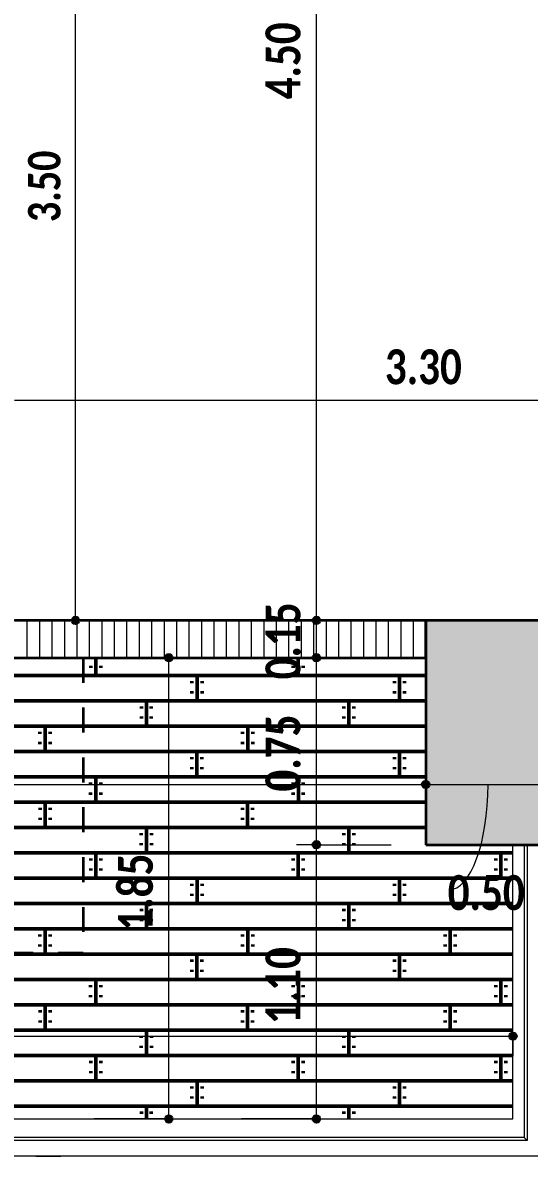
# Model space of a CAD drawing. Header units: metres. Extents: x -144 to 1000, y -717 to 29.
# Drawn here: x 893.257 to 895.291, y -569.376 to -564.828 of the extents above; entities that cross this region are included whole.
import ezdxf

# ---------------------------------------------------------------- set-up
doc = ezdxf.new("R2010")
doc.units = ezdxf.units.M
doc.linetypes.add('Basculante', pattern=[0.11625, 0.075, -0.04125])
doc.layers.get('0').update_dxf_attribs({"color": 1})
for name, color, linetype, lineweight in [('A-ANNO-DIMS', 1, 'Continuous', 9), ('A-DETL', 1, 'Continuous', 9), ('A-FLOR-HRAL', 1, 'Continuous', 9), ('A-FLOR-PATT', 8, 'Continuous', 50), ('A-WALL', 4, 'Continuous', 9), ('S-COLS', 7, 'Continuous', 9)]:
    doc.layers.add(name, color=color, linetype=linetype, lineweight=lineweight)
doc.layers.add('A-WALL-PATT', color=7, linetype='Continuous', lineweight=35, true_color=0x9c9c9c)
doc.styles.add('Calibri_B_4', font='calibrib.ttf', dxfattribs={"height": 0.1125})
doc.styles.add('Calibri_B_5', font='calibrib.ttf', dxfattribs={"height": 0.66})

# ---------------------------------------------------------------- blocks, each defined once
blk = doc.blocks.new('J')
at = {"layer": 'A-ANNO-DIMS', "lineweight": 25}
h = blk.add_hatch(color=256, dxfattribs=at)
edge = h.paths.add_edge_path()
edge.add_arc((886.7641, -508.3754), 0.015, 0, 360)
h = blk.add_hatch(color=256, dxfattribs=at)
edge = h.paths.add_edge_path()
edge.add_arc((887.7309, -508.3754), 0.015, 0, 360)
h = blk.add_hatch(color=256, dxfattribs=at)
edge = h.paths.add_edge_path()
edge.add_arc((887.7309, -508.3754), 0.015, 0, 360)
h = blk.add_hatch(color=256, dxfattribs=at)
edge = h.paths.add_edge_path()
edge.add_arc((887.1387, -508.5254), 0.015, 0, 360)
h = blk.add_hatch(color=256, dxfattribs=at)
edge = h.paths.add_edge_path()
edge.add_arc((887.7309, -508.5254), 0.015, 0, 360)
h = blk.add_hatch(color=256, dxfattribs=at)
edge = h.paths.add_edge_path()
edge.add_arc((887.7309, -508.5254), 0.015, 0, 360)
h = blk.add_hatch(color=256, dxfattribs=at)
edge = h.paths.add_edge_path()
edge.add_arc((888.1698, -509.0336), 0.015, 0, 360)
h = blk.add_hatch(color=256, dxfattribs=at)
edge = h.paths.add_edge_path()
edge.add_arc((888.1698, -509.0336), 0.015, 0, 360)
h = blk.add_hatch(color=256, dxfattribs=at)
edge = h.paths.add_edge_path()
edge.add_arc((887.7309, -509.2755), 0.015, 0, 360)
h = blk.add_hatch(color=256, dxfattribs=at)
edge = h.paths.add_edge_path()
edge.add_arc((887.7309, -509.2755), 0.015, 0, 360)
h = blk.add_hatch(color=256, dxfattribs=at)
edge = h.paths.add_edge_path()
edge.add_arc((888.5198, -510.0434), 0.015, 0, 360)
h = blk.add_hatch(color=256, dxfattribs=at)
edge = h.paths.add_edge_path()
edge.add_arc((887.1387, -510.3754), 0.015, 0, 360)
h = blk.add_hatch(color=256, dxfattribs=at)
edge = h.paths.add_edge_path()
edge.add_arc((887.7309, -510.3754), 0.015, 0, 360)
at = {"layer": 'S-COLS', "true_color": 0x5c5c5c}
h = blk.add_hatch(color=251, dxfattribs=at)
h.paths.add_polyline_path([(870.37, -509.2755), (870.87, -509.2755), (870.87, -508.3755), (870.37, -508.3755), (870.37, -509.0244)])
h.paths.add_polyline_path([(888.6298, -509.2755), (888.6698, -509.2755), (888.6698, -508.3755), (888.1698, -508.3755), (888.1698, -509.2755), (888.5948, -509.2755)])
h.paths.add_polyline_path([(878.57, -509.2754), (878.57, -508.3754), (878.07, -508.3754), (878.07, -509.2754)])
h.paths.add_polyline_path([(884.87, -501.5754), (884.8701, -501.5754), (884.8698, -498.4254), (884.3701, -498.4255), (884.3701, -501.5754), (884.72, -501.5754)])
h.paths.add_polyline_path([(876.2698, -501.5754), (876.27, -501.5752), (876.2696, -501.0755), (874.5698, -501.0755), (874.5698, -498.9255), (876.2701, -498.9255), (876.2696, -498.4255), (874.2698, -498.4256), (874.2699, -501.5754), (876.2696, -501.5754)])
h.paths.add_polyline_path([(878.57, -501.5754), (878.57, -500.6754), (878.07, -500.6754), (878.07, -501.5754)])
h.paths.add_polyline_path([(870.3699, -501.5754), (870.8699, -501.5754), (870.8699, -500.8755), (870.3699, -500.8755), (870.3699, -501.5004)])
h.paths.add_polyline_path([(888.6701, -501.5754), (888.6701, -500.8755), (888.2701, -500.8755), (888.2701, -501.5754)])
h.paths.add_polyline_path([(878.5701, -499.3255), (878.5701, -498.4255), (878.0701, -498.4255), (878.0701, -499.3255)])
h.paths.add_polyline_path([(870.8698, -499.1255), (870.8698, -498.4244), (870.3698, -498.4255), (870.3698, -499.1255), (870.7279, -499.1255)])
h.paths.add_polyline_path([(888.5707, -499.1255), (888.6701, -499.1255), (888.6701, -498.4244), (888.2701, -498.4255), (888.2701, -499.1255), (888.5457, -499.1255)])
h.paths.add_polyline_path([(888.605, -490.4255), (888.67, -490.4255), (888.67, -489.5255), (888.17, -489.5255), (888.17, -490.4255), (888.5364, -490.4255)])
h.paths.add_polyline_path([(878.42, -490.4255), (878.57, -490.4255), (878.57, -489.5255), (878.07, -489.5255), (878.07, -490.4255), (878.27, -490.4255)])
h.paths.add_polyline_path([(870.57, -489.8255), (871.47, -489.8255), (871.47, -489.3255), (870.57, -489.3255), (870.57, -489.7155)])
at = {"layer": 'A-ANNO-DIMS'}
for p, q in [((887.7309, -508.3754), (887.7309, -503.8753)), ((886.7641, -508.3754), (886.7641, -504.8753)), ((886.52, -507.4921), (889.82, -507.4921)), ((886.7641, -508.3754), (886.4641, -508.3754)), ((886.7641, -508.3754), (886.8441, -508.3754)), ((887.7309, -508.3754), (887.4309, -508.3754)), ((887.7309, -508.3754), (887.4309, -508.3754)), ((887.7309, -508.5254), (887.7309, -508.3754)), ((887.7309, -508.3754), (887.8109, -508.3754)), ((887.7309, -508.3754), (887.8109, -508.3754)), ((887.1387, -508.5254), (886.8387, -508.5254)), ((887.1387, -510.3754), (887.1387, -508.5254)), ((887.1387, -508.5254), (887.2187, -508.5254)), ((887.7309, -508.5254), (887.4309, -508.5254)), ((887.7309, -508.5254), (887.4309, -508.5254)), ((887.7309, -509.2755), (887.7309, -508.5254)), ((887.7309, -508.5254), (887.8109, -508.5254)), ((887.7309, -508.5254), (887.8109, -508.5254)), ((888.1698, -509.0336), (888.1698, -508.7336)), ((888.1698, -509.0336), (888.1698, -508.7336)), ((883.02, -509.0336), (888.1698, -509.0336)), ((888.1698, -509.0336), (888.1698, -509.1136)), ((888.1698, -509.0336), (888.6698, -509.0336)), ((888.1698, -509.0336), (888.1698, -509.1136)), ((887.7309, -509.2755), (887.6509, -509.2755)), ((887.7309, -509.2755), (887.6509, -509.2755)), ((887.7309, -510.3754), (887.7309, -509.2755)), ((887.7309, -509.2755), (888.0309, -509.2755)), ((887.7309, -509.2755), (888.0309, -509.2755)), ((888.5198, -510.0434), (888.5198, -509.7434)), ((883.02, -510.0434), (888.5198, -510.0434)), ((888.5198, -510.0434), (888.5198, -510.1234)), ((887.1387, -510.3754), (886.8387, -510.3754)), ((887.1387, -510.3754), (887.2187, -510.3754)), ((887.7309, -510.3754), (887.4309, -510.3754)), ((887.7309, -510.3754), (887.8109, -510.3754))]:
    blk.add_line(p, q, dxfattribs=at)
at = {"layer": 'A-ANNO-DIMS', "lineweight": 25}
for centre in [(886.7641, -508.3754), (887.7309, -508.3754), (887.7309, -508.3754), (887.1387, -508.5254), (887.7309, -508.5254), (887.7309, -508.5254), (888.1698, -509.0336), (888.1698, -509.0336), (887.7309, -509.2755), (887.7309, -509.2755), (888.5198, -510.0434), (887.1387, -510.3754), (887.7309, -510.3754)]:
    blk.add_circle(centre, 0.015, dxfattribs=at)
at = {"layer": 'A-ANNO-DIMS'}
blk.add_ellipse((888.2631, -509.0336), major_axis=(0, 0.4228), ratio=0.37067, start_param=3.141593, end_param=4.712389, dxfattribs=at)
at = {"layer": 'A-DETL', "color": 7, "linetype": 'Basculante', "lineweight": 35}
for p, q in [((886.795, -508.5254), (886.795, -509.7102)), ((886.795, -509.7102), (872.57, -509.7102))]:
    blk.add_line(p, q, dxfattribs=at)
at = {"layer": 'A-DETL', "color": 253, "true_color": 0xb6b6b6}
blk.add_line((886.6052, -510.5254), (886.7052, -510.5254), dxfattribs=at)
at = {"layer": 'A-FLOR-HRAL'}
for p, q in [((888.5647, -509.2755), (888.5647, -510.4494)), ((888.5767, -509.2755), (888.5767, -510.4614)), ((888.5647, -510.4494), (883.02, -510.4494)), ((888.5767, -510.4614), (883.02, -510.4614)), ((888.5767, -510.4614), (888.5647, -510.4494))]:
    blk.add_line(p, q, dxfattribs=at)
at = {"layer": 'A-FLOR-PATT', "color": 8, "true_color": 0x808080, "transparency": 33554559}
for p, q in [((886.8254, -508.5255), (886.8254, -508.5254)), ((886.8254, -508.5662), (886.8254, -508.5578)), ((886.8454, -508.5972), (886.8454, -508.5254)), ((886.8654, -508.5255), (886.8654, -508.5254)), ((886.8654, -508.5662), (886.8654, -508.5578)), ((887.6382, -508.5255), (887.6382, -508.5254)), ((887.6382, -508.5662), (887.6382, -508.5578)), ((887.6582, -508.5972), (887.6582, -508.5254)), ((887.6782, -508.5255), (887.6782, -508.5254)), ((887.6782, -508.5662), (887.6782, -508.5578)), ((878.57, -508.5966), (888.1698, -508.5966)), ((887.2522, -508.6982), (887.2522, -508.5966)), ((888.065, -508.6982), (888.065, -508.5966)), ((887.2314, -508.6275), (887.2314, -508.6192)), ((887.2722, -508.6275), (887.2722, -508.6192)), ((888.0442, -508.6275), (888.0442, -508.6192)), ((888.085, -508.6275), (888.085, -508.6192)), ((887.2314, -508.6682), (887.2314, -508.6598)), ((887.2722, -508.6682), (887.2722, -508.6598)), ((888.0442, -508.6682), (888.0442, -508.6598)), ((888.085, -508.6682), (888.085, -508.6598)), ((878.57, -508.6982), (888.1698, -508.6982)), ((887.0286, -508.7287), (887.0286, -508.7204)), ((887.0486, -508.8004), (887.0486, -508.6988)), ((887.0686, -508.7287), (887.0686, -508.7204)), ((887.8414, -508.7287), (887.8414, -508.7204)), ((887.8614, -508.8004), (887.8614, -508.6988)), ((887.8814, -508.7287), (887.8814, -508.7204)), ((887.0286, -508.7694), (887.0286, -508.761)), ((887.0686, -508.7694), (887.0686, -508.761)), ((887.8414, -508.7694), (887.8414, -508.761)), ((887.8814, -508.7694), (887.8814, -508.761)), ((878.57, -508.7998), (888.1698, -508.7998)), ((886.6218, -508.8307), (886.6218, -508.8224)), ((886.6426, -508.9014), (886.6426, -508.7998)), ((886.6626, -508.8307), (886.6626, -508.8224)), ((887.4346, -508.8307), (887.4346, -508.8224)), ((887.4554, -508.9014), (887.4554, -508.7998)), ((887.4754, -508.8307), (887.4754, -508.8224)), ((886.6218, -508.8714), (886.6218, -508.863)), ((886.6626, -508.8714), (886.6626, -508.863)), ((887.4346, -508.8714), (887.4346, -508.863)), ((887.4754, -508.8714), (887.4754, -508.863)), ((878.57, -508.9014), (888.1698, -508.9014)), ((887.2518, -509.0036), (887.2518, -508.902)), ((888.0646, -509.0036), (888.0646, -508.902)), ((887.2318, -508.9319), (887.2318, -508.9236)), ((887.2318, -508.9726), (887.2318, -508.9642)), ((887.2718, -508.9319), (887.2718, -508.9236)), ((887.2718, -508.9726), (887.2718, -508.9642)), ((888.0446, -508.9319), (888.0446, -508.9236)), ((888.0446, -508.9726), (888.0446, -508.9642)), ((888.0846, -508.9319), (888.0846, -508.9236)), ((888.0846, -508.9726), (888.0846, -508.9642)), ((878.57, -509.003), (888.1698, -509.003)), ((886.8458, -509.1046), (886.8458, -509.003)), ((887.6586, -509.1046), (887.6586, -509.003)), ((886.825, -509.0339), (886.825, -509.0256)), ((886.8658, -509.0339), (886.8658, -509.0256)), ((887.6378, -509.0339), (887.6378, -509.0256)), ((887.6786, -509.0339), (887.6786, -509.0256)), ((886.825, -509.0746), (886.825, -509.0662)), ((886.8658, -509.0746), (886.8658, -509.0662)), ((887.6378, -509.0746), (887.6378, -509.0662)), ((887.6786, -509.0746), (887.6786, -509.0662)), ((878.57, -509.1046), (888.1698, -509.1046)), ((886.6222, -509.1351), (886.6222, -509.1268)), ((886.6422, -509.2068), (886.6422, -509.1052)), ((886.6622, -509.1351), (886.6622, -509.1268)), ((887.435, -509.1351), (887.435, -509.1268)), ((887.455, -509.2068), (887.455, -509.1052)), ((887.475, -509.1351), (887.475, -509.1268)), ((886.6222, -509.1758), (886.6222, -509.1674)), ((886.6622, -509.1758), (886.6622, -509.1674)), ((887.435, -509.1758), (887.435, -509.1674)), ((887.475, -509.1758), (887.475, -509.1674)), ((883.02, -509.2062), (888.1698, -509.2062)), ((887.0282, -509.2371), (887.0282, -509.2288)), ((887.049, -509.3078), (887.049, -509.2062)), ((887.069, -509.2371), (887.069, -509.2288)), ((887.841, -509.2371), (887.841, -509.2288)), ((887.8618, -509.3078), (887.8618, -509.2062)), ((887.8818, -509.2371), (887.8818, -509.2288)), ((887.0282, -509.2778), (887.0282, -509.2694)), ((887.069, -509.2778), (887.069, -509.2694)), ((887.841, -509.2778), (887.841, -509.2694)), ((887.8818, -509.2778), (887.8818, -509.2694)), ((883.02, -509.3078), (888.5198, -509.3078)), ((886.8254, -509.3383), (886.8254, -509.33)), ((886.8454, -509.41), (886.8454, -509.3084)), ((886.8654, -509.3383), (886.8654, -509.33)), ((887.6382, -509.3383), (887.6382, -509.33)), ((887.6582, -509.41), (887.6582, -509.3084)), ((887.6782, -509.3383), (887.6782, -509.33)), ((888.451, -509.3383), (888.451, -509.33)), ((888.471, -509.41), (888.471, -509.3084)), ((888.491, -509.3383), (888.491, -509.33)), ((886.8254, -509.379), (886.8254, -509.3706)), ((886.8654, -509.379), (886.8654, -509.3706)), ((887.6382, -509.379), (887.6382, -509.3706)), ((887.6782, -509.379), (887.6782, -509.3706)), ((888.451, -509.379), (888.451, -509.3706)), ((888.491, -509.379), (888.491, -509.3706)), ((883.02, -509.4094), (888.5198, -509.4094)), ((887.2522, -509.511), (887.2522, -509.4094)), ((888.065, -509.511), (888.065, -509.4094)), ((887.2314, -509.4403), (887.2314, -509.432)), ((887.2722, -509.4403), (887.2722, -509.432)), ((888.0442, -509.4403), (888.0442, -509.432)), ((888.085, -509.4403), (888.085, -509.432)), ((883.02, -509.511), (888.5198, -509.511)), ((887.0486, -509.6132), (887.0486, -509.5116)), ((887.2314, -509.481), (887.2314, -509.4726)), ((887.2722, -509.481), (887.2722, -509.4726)), ((887.8614, -509.6132), (887.8614, -509.5116)), ((888.0442, -509.481), (888.0442, -509.4726)), ((888.085, -509.481), (888.085, -509.4726)), ((887.0286, -509.5415), (887.0286, -509.5332)), ((887.0686, -509.5415), (887.0686, -509.5332)), ((887.8414, -509.5415), (887.8414, -509.5332)), ((887.8814, -509.5415), (887.8814, -509.5332)), ((887.0286, -509.5822), (887.0286, -509.5738)), ((887.0686, -509.5822), (887.0686, -509.5738)), ((887.8414, -509.5822), (887.8414, -509.5738)), ((887.8814, -509.5822), (887.8814, -509.5738)), ((883.02, -509.6126), (888.5198, -509.6126)), ((886.6218, -509.6435), (886.6218, -509.6352)), ((886.6426, -509.7142), (886.6426, -509.6126)), ((886.6626, -509.6435), (886.6626, -509.6352)), ((887.4346, -509.6435), (887.4346, -509.6352)), ((887.4554, -509.7142), (887.4554, -509.6126)), ((887.4754, -509.6435), (887.4754, -509.6352)), ((888.2474, -509.6435), (888.2474, -509.6352)), ((888.2682, -509.7142), (888.2682, -509.6126)), ((888.2882, -509.6435), (888.2882, -509.6352)), ((886.6218, -509.6842), (886.6218, -509.6758)), ((886.6626, -509.6842), (886.6626, -509.6758)), ((887.4346, -509.6842), (887.4346, -509.6758)), ((887.4754, -509.6842), (887.4754, -509.6758)), ((888.2474, -509.6842), (888.2474, -509.6758)), ((888.2882, -509.6842), (888.2882, -509.6758)), ((883.02, -509.7142), (888.5198, -509.7142)), ((887.2318, -509.7447), (887.2318, -509.7364)), ((887.2518, -509.8164), (887.2518, -509.7148)), ((887.2718, -509.7447), (887.2718, -509.7364)), ((888.0446, -509.7447), (888.0446, -509.7364)), ((888.0646, -509.8164), (888.0646, -509.7148)), ((888.0846, -509.7447), (888.0846, -509.7364)), ((887.2318, -509.7854), (887.2318, -509.777)), ((887.2718, -509.7854), (887.2718, -509.777)), ((888.0446, -509.7854), (888.0446, -509.777)), ((888.0846, -509.7854), (888.0846, -509.777)), ((883.02, -509.8158), (888.5198, -509.8158)), ((886.8458, -509.9174), (886.8458, -509.8158)), ((887.6586, -509.9174), (887.6586, -509.8158)), ((888.4714, -509.9174), (888.4714, -509.8158)), ((886.825, -509.8467), (886.825, -509.8384)), ((886.8658, -509.8467), (886.8658, -509.8384)), ((887.6378, -509.8467), (887.6378, -509.8384)), ((887.6786, -509.8467), (887.6786, -509.8384)), ((888.4506, -509.8467), (888.4506, -509.8384)), ((888.4914, -509.8467), (888.4914, -509.8384)), ((883.02, -509.9174), (888.5198, -509.9174)), ((886.6422, -510.0196), (886.6422, -509.918)), ((886.825, -509.8874), (886.825, -509.879)), ((886.8658, -509.8874), (886.8658, -509.879)), ((887.455, -510.0196), (887.455, -509.918)), ((887.6378, -509.8874), (887.6378, -509.879)), ((887.6786, -509.8874), (887.6786, -509.879)), ((888.2678, -510.0196), (888.2678, -509.918)), ((888.4506, -509.8874), (888.4506, -509.879)), ((888.4914, -509.8874), (888.4914, -509.879)), ((886.6222, -509.9479), (886.6222, -509.9396)), ((886.6622, -509.9479), (886.6622, -509.9396)), ((887.435, -509.9479), (887.435, -509.9396)), ((887.475, -509.9479), (887.475, -509.9396)), ((888.2478, -509.9479), (888.2478, -509.9396)), ((888.2878, -509.9479), (888.2878, -509.9396)), ((886.6222, -509.9886), (886.6222, -509.9802)), ((886.6622, -509.9886), (886.6622, -509.9802)), ((887.435, -509.9886), (887.435, -509.9802)), ((887.475, -509.9886), (887.475, -509.9802)), ((888.2478, -509.9886), (888.2478, -509.9802)), ((888.2878, -509.9886), (888.2878, -509.9802)), ((883.02, -510.019), (888.5198, -510.019)), ((887.0282, -510.0499), (887.0282, -510.0416)), ((887.049, -510.1206), (887.049, -510.019)), ((887.069, -510.0499), (887.069, -510.0416)), ((887.841, -510.0499), (887.841, -510.0416)), ((887.8618, -510.1206), (887.8618, -510.019)), ((887.8818, -510.0499), (887.8818, -510.0416)), ((887.0282, -510.0906), (887.0282, -510.0822)), ((887.069, -510.0906), (887.069, -510.0822)), ((887.841, -510.0906), (887.841, -510.0822)), ((887.8818, -510.0906), (887.8818, -510.0822)), ((883.02, -510.1206), (888.5198, -510.1206)), ((886.8254, -510.1511), (886.8254, -510.1428)), ((886.8454, -510.2228), (886.8454, -510.1212)), ((886.8654, -510.1511), (886.8654, -510.1428)), ((887.6382, -510.1511), (887.6382, -510.1428)), ((887.6582, -510.2228), (887.6582, -510.1212)), ((887.6782, -510.1511), (887.6782, -510.1428)), ((888.451, -510.1511), (888.451, -510.1428)), ((888.471, -510.2228), (888.471, -510.1212)), ((888.491, -510.1511), (888.491, -510.1428)), ((886.8254, -510.1918), (886.8254, -510.1834)), ((886.8654, -510.1918), (886.8654, -510.1834)), ((887.6382, -510.1918), (887.6382, -510.1834)), ((887.6782, -510.1918), (887.6782, -510.1834)), ((888.451, -510.1918), (888.451, -510.1834)), ((888.491, -510.1918), (888.491, -510.1834)), ((883.02, -510.2222), (888.5198, -510.2222)), ((887.2522, -510.3238), (887.2522, -510.2222)), ((888.065, -510.3238), (888.065, -510.2222)), ((887.2314, -510.2531), (887.2314, -510.2448)), ((887.2314, -510.2938), (887.2314, -510.2854)), ((887.2722, -510.2531), (887.2722, -510.2448)), ((887.2722, -510.2938), (887.2722, -510.2854)), ((888.0442, -510.2531), (888.0442, -510.2448)), ((888.0442, -510.2938), (888.0442, -510.2854)), ((888.085, -510.2531), (888.085, -510.2448)), ((888.085, -510.2938), (888.085, -510.2854)), ((883.02, -510.3238), (888.5198, -510.3238)), ((887.0486, -510.3754), (887.0486, -510.3244)), ((887.8614, -510.3754), (887.8614, -510.3244)), ((887.0286, -510.3543), (887.0286, -510.346)), ((887.0686, -510.3543), (887.0686, -510.346)), ((887.8414, -510.3543), (887.8414, -510.346)), ((887.8814, -510.3543), (887.8814, -510.346))]:
    blk.add_line(p, q, dxfattribs=at)
at = {"layer": 'A-WALL', "lineweight": 35}
for p, q in [((888.1698, -508.3754), (886.52, -508.3754)), ((888.1698, -508.5254), (888.1698, -508.3754)), ((886.37, -508.5254), (888.1698, -508.5254))]:
    blk.add_line(p, q, dxfattribs=at)
at = {"layer": 'A-WALL'}
for p, q in [((888.5198, -510.3754), (888.5198, -509.2755)), ((883.02, -510.3754), (888.5198, -510.3754)), ((888.6698, -510.5254), (883.02, -510.5254))]:
    blk.add_line(p, q, dxfattribs=at)
at = {"layer": 'A-WALL-PATT', "color": 8, "lineweight": 5, "true_color": 0x727272}
for p, q in [((886.5696, -508.3754), (886.5696, -508.5254)), ((886.6196, -508.3754), (886.6196, -508.5254)), ((886.6696, -508.3754), (886.6696, -508.5254)), ((886.7196, -508.3754), (886.7196, -508.5254)), ((886.7696, -508.3754), (886.7696, -508.5254)), ((886.8196, -508.3754), (886.8196, -508.5254)), ((886.8696, -508.3754), (886.8696, -508.5254)), ((886.9196, -508.3754), (886.9196, -508.5254)), ((886.9696, -508.3754), (886.9696, -508.5254)), ((887.0196, -508.3754), (887.0196, -508.5254)), ((887.0696, -508.3754), (887.0696, -508.5254)), ((887.1196, -508.3754), (887.1196, -508.5254)), ((887.1696, -508.3754), (887.1696, -508.5254)), ((887.2196, -508.3754), (887.2196, -508.5254)), ((887.2696, -508.3754), (887.2696, -508.5254)), ((887.3196, -508.3754), (887.3196, -508.5254)), ((887.3696, -508.3754), (887.3696, -508.5254)), ((887.4196, -508.3754), (887.4196, -508.5254)), ((887.4696, -508.3754), (887.4696, -508.5254)), ((887.5196, -508.3754), (887.5196, -508.5254)), ((887.5696, -508.3754), (887.5696, -508.5254)), ((887.6196, -508.3754), (887.6196, -508.5254)), ((887.6696, -508.3754), (887.6696, -508.5254)), ((887.7196, -508.3754), (887.7196, -508.5254)), ((887.7696, -508.3754), (887.7696, -508.5254)), ((887.8196, -508.3754), (887.8196, -508.5254)), ((887.8696, -508.3754), (887.8696, -508.5254)), ((887.9196, -508.3754), (887.9196, -508.5254)), ((887.9696, -508.3754), (887.9696, -508.5254)), ((888.0196, -508.3754), (888.0196, -508.5254)), ((888.0696, -508.3754), (888.0696, -508.5254)), ((888.1196, -508.3754), (888.1196, -508.5254)), ((888.1696, -508.3754), (888.1696, -508.5254))]:
    blk.add_line(p, q, dxfattribs=at)
at = {"layer": 'S-COLS', "lineweight": 35}
for p, q in [((888.6698, -508.3755), (888.1698, -508.3755)), ((888.1698, -508.3755), (888.1698, -509.2755)), ((888.1698, -509.2755), (888.6698, -509.2755))]:
    blk.add_line(p, q, dxfattribs=at)
at = {"layer": 'A-ANNO-DIMS', "width": 0.8}
for s, height, style, p in [('4.50', 0.14, 'Calibri_B_4', (887.6669, -506.2852)), ('3.50', 0.13, 'Calibri_B_5', (886.7039, -506.7777)), ('0.15', 0.14, 'Calibri_B_4', (887.6669, -508.6121)), ('0.75', 0.14, 'Calibri_B_4', (887.6669, -509.0621)), ('1.85', 0.14, 'Calibri_B_4', (887.0746, -509.6199)), ('1.10', 0.14, 'Calibri_B_4', (887.6669, -509.9949))]:
    blk.add_text(s, height=height, rotation=90, dxfattribs=dict(at, style=style)).set_placement(p)
at = {"layer": 'A-ANNO-DIMS', "style": 'Calibri_B_4', "width": 0.8}
for s, p in [('3.30', (888.0059, -507.4281)), ('0.50', (888.2582, -509.5375))]:
    blk.add_text(s, height=0.14, dxfattribs=at).set_placement(p)

msp = doc.modelspace()

# ---------------------------------------------------------------- block references
at = {"color": 3}
msp.add_blockref('J', (6.7051, -58.8503), dxfattribs=at)

doc.saveas('drawing.dxf')
